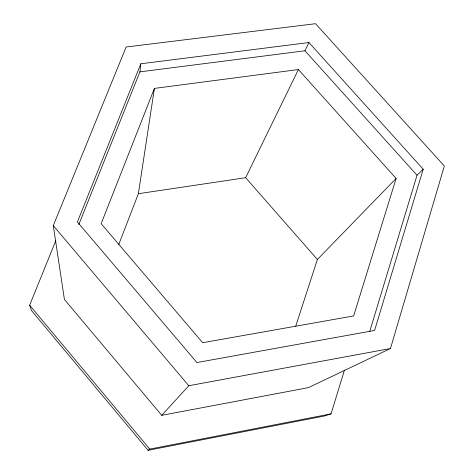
<?xml version="1.0" encoding="UTF-8"?>
<svg xmlns="http://www.w3.org/2000/svg" width="474" height="474" viewBox="0 0 474 474"><rect width="100%" height="100%" fill="white"/><g stroke="black" fill="none" stroke-linecap="round" stroke-linejoin="round"><path stroke-width="0.71" d="M78.814 224.54L139.925 71.864L140.825 63.783L308.947 42.536L423.205 169.224L374.608 330.455L196.923 362.545L77.404 221.945L140.825 63.783M118.69 244.708L138.367 193.712L154.406 88.407L298.401 69.542L396.11 178.443L353.64 315.945L202.682 342.708L101.158 223.681L154.406 88.407M390.452 348.526L444.339 166.007L315.542 23.7L126.125 47.021L53.289 225.618L64.423 299.455L161.735 415.331L308.444 387.631L390.452 348.526L188.812 385.723L161.735 415.331M369.732 331.468L417.031 175.232L423.205 169.224M55.796 240.709L29.661 305.209L31.485 310.523L148.101 450.3L324.317 416.024L331.048 413.861L344.509 369.981M295.729 326.153L317.384 259.485L396.11 178.443M139.925 71.864L304.978 50.777L308.947 42.536M138.367 193.712L245.645 177.709L298.401 69.542M148.101 450.3L149.754 449.097L331.048 413.861M304.978 50.777L417.031 175.232M245.645 177.709L317.384 259.485M53.289 225.618L188.812 385.723M29.661 305.209L149.754 449.097"/></g></svg>
